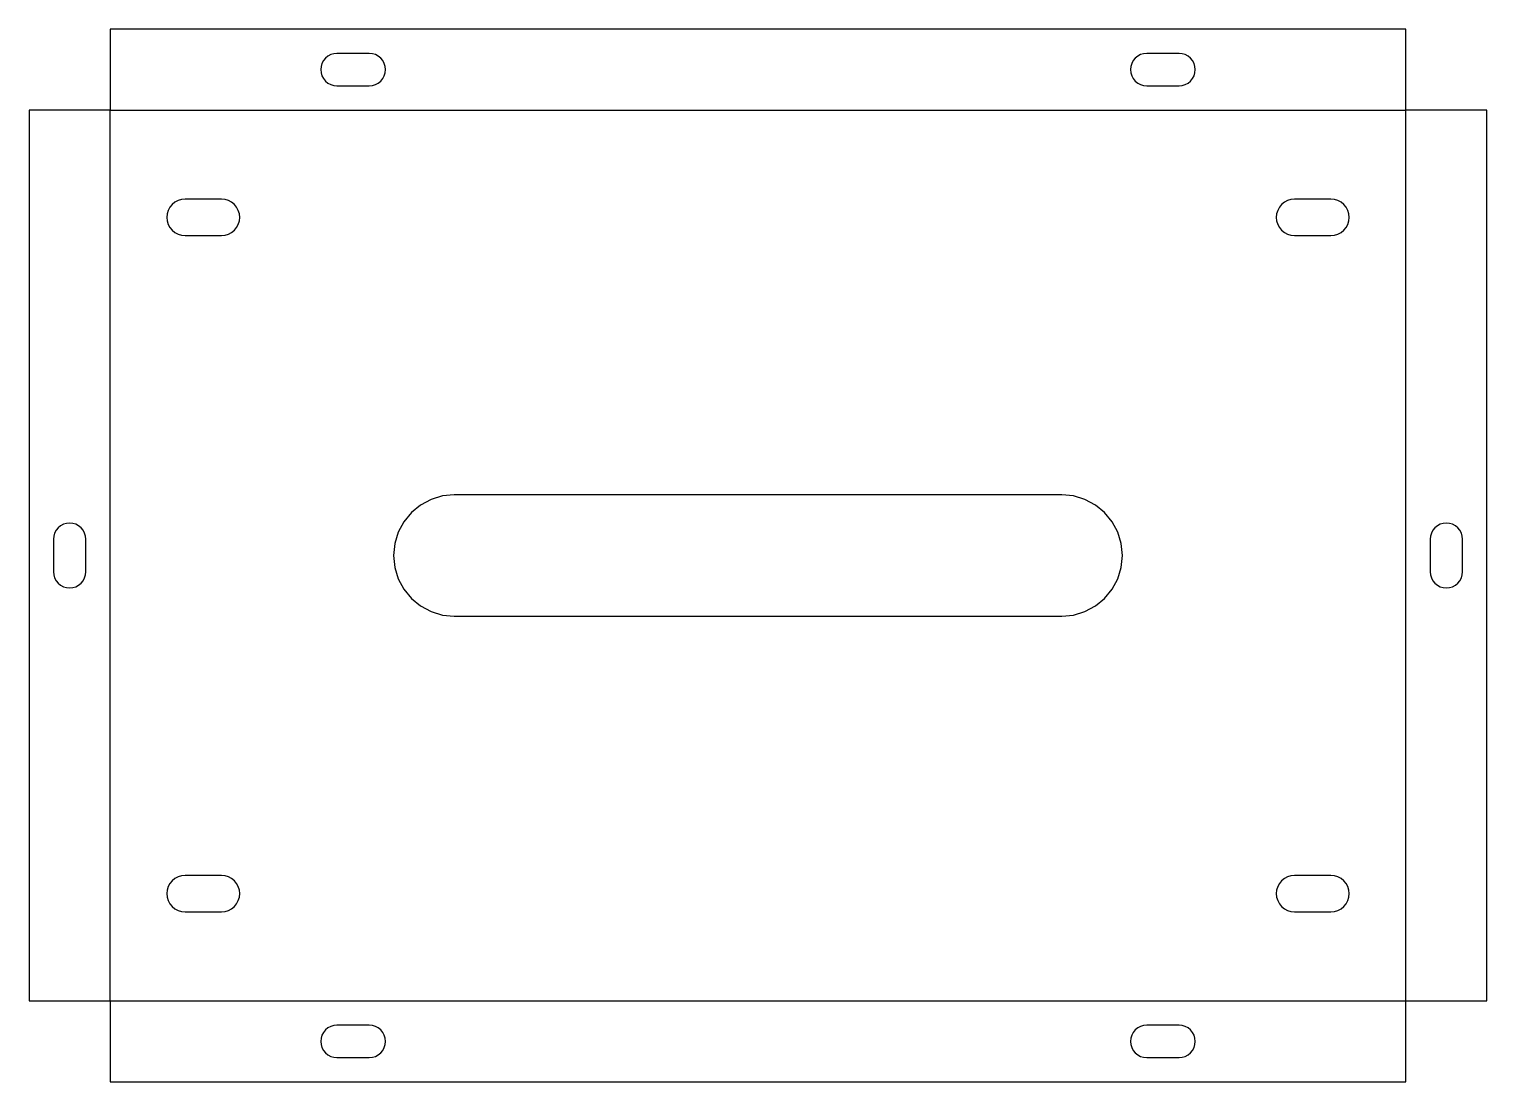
# Model space of a CAD drawing. Header units: millimetres. Extents: x 0 to 360, y 0 to 260.
import ezdxf

# ---------------------------------------------------------------- set-up
doc = ezdxf.new("R2010")
doc.units = ezdxf.units.MM

msp = doc.modelspace()

# ---------------------------------------------------------------- linework, layer by layer
at = {"layer": 'BEND'}
for p, q in [((20, 240), (340, 240)), ((20, 20), (20, 240)), ((340, 20), (340, 240)), ((20, 20), (340, 20))]:
    msp.add_line(p, q, dxfattribs=at)
at = {"layer": 'CUT'}
for p, q in [((340, 260), (20, 260)), ((20, 260), (20, 240)), ((340, 240), (340, 260)), ((72.67, 252.22), (72.3, 251.53)), ((73.17, 252.83), (72.67, 252.22)), ((73.78, 253.33), (73.17, 252.83)), ((74.47, 253.7), (73.78, 253.33)), ((75.22, 253.92), (74.47, 253.7)), ((76, 254), (75.22, 253.92)), ((84, 254), (76, 254)), ((84.78, 253.92), (84, 254)), ((85.53, 253.7), (84.78, 253.92)), ((86.22, 253.33), (85.53, 253.7)), ((86.83, 252.83), (86.22, 253.33)), ((87.33, 252.22), (86.83, 252.83)), ((87.7, 251.53), (87.33, 252.22)), ((272.67, 252.22), (272.3, 251.53)), ((273.17, 252.83), (272.67, 252.22)), ((273.78, 253.33), (273.17, 252.83)), ((274.47, 253.7), (273.78, 253.33)), ((275.22, 253.92), (274.47, 253.7)), ((276, 254), (275.22, 253.92)), ((284, 254), (276, 254)), ((284.78, 253.92), (284, 254)), ((285.53, 253.7), (284.78, 253.92)), ((286.22, 253.33), (285.53, 253.7)), ((286.83, 252.83), (286.22, 253.33)), ((287.33, 252.22), (286.83, 252.83)), ((287.7, 251.53), (287.33, 252.22)), ((72.08, 250.78), (72, 250)), ((72, 250), (72.08, 249.22)), ((72, 250), (72, 250)), ((72.3, 251.53), (72.08, 250.78)), ((72.08, 249.22), (72.3, 248.47)), ((72.3, 248.47), (72.67, 247.78)), ((87.33, 247.78), (87.7, 248.47)), ((87.92, 250.78), (87.7, 251.53)), ((87.7, 248.47), (87.92, 249.22)), ((88, 250), (87.92, 250.78)), ((87.92, 249.22), (88, 250)), ((88, 250), (88, 250)), ((272.08, 250.78), (272, 250)), ((272, 250), (272.08, 249.22)), ((272, 250), (272, 250)), ((272.3, 251.53), (272.08, 250.78)), ((272.08, 249.22), (272.3, 248.47)), ((272.3, 248.47), (272.67, 247.78)), ((287.33, 247.78), (287.7, 248.47)), ((287.92, 250.78), (287.7, 251.53)), ((287.7, 248.47), (287.92, 249.22)), ((288, 250), (287.92, 250.78)), ((287.92, 249.22), (288, 250)), ((288, 250), (288, 250)), ((72.67, 247.78), (73.17, 247.17)), ((73.17, 247.17), (73.78, 246.67)), ((73.78, 246.67), (74.47, 246.3)), ((74.47, 246.3), (75.22, 246.08)), ((75.22, 246.08), (76, 246)), ((76, 246), (84, 246)), ((84, 246), (84.78, 246.08)), ((84.78, 246.08), (85.53, 246.3)), ((85.53, 246.3), (86.22, 246.67)), ((86.22, 246.67), (86.83, 247.17)), ((86.83, 247.17), (87.33, 247.78)), ((272.67, 247.78), (273.17, 247.17)), ((273.17, 247.17), (273.78, 246.67)), ((273.78, 246.67), (274.47, 246.3)), ((274.47, 246.3), (275.22, 246.08)), ((275.22, 246.08), (276, 246)), ((276, 246), (284, 246)), ((284, 246), (284.78, 246.08)), ((284.78, 246.08), (285.53, 246.3)), ((285.53, 246.3), (286.22, 246.67)), ((286.22, 246.67), (286.83, 247.17)), ((286.83, 247.17), (287.33, 247.78)), ((20, 240), (0, 240)), ((0, 240), (0, 20)), ((360, 240), (340, 240)), ((360, 20), (360, 240)), ((34.76, 216), (34.34, 215.22)), ((35.32, 216.68), (34.76, 216)), ((36, 217.24), (35.32, 216.68)), ((36.78, 217.66), (36, 217.24)), ((37.62, 217.91), (36.78, 217.66)), ((38.5, 218), (37.62, 217.91)), ((47.5, 218), (38.5, 218)), ((48.38, 217.91), (47.5, 218)), ((49.22, 217.66), (48.38, 217.91)), ((50, 217.24), (49.22, 217.66)), ((50.68, 216.68), (50, 217.24)), ((51.24, 216), (50.68, 216.68)), ((51.66, 215.22), (51.24, 216)), ((308.76, 216), (308.34, 215.22)), ((309.32, 216.68), (308.76, 216)), ((310, 217.24), (309.32, 216.68)), ((310.78, 217.66), (310, 217.24)), ((311.62, 217.91), (310.78, 217.66)), ((312.5, 218), (311.62, 217.91)), ((321.5, 218), (312.5, 218)), ((322.38, 217.91), (321.5, 218)), ((323.22, 217.66), (322.38, 217.91)), ((324, 217.24), (323.22, 217.66)), ((324.68, 216.68), (324, 217.24)), ((325.24, 216), (324.68, 216.68)), ((325.66, 215.22), (325.24, 216)), ((34.09, 214.38), (34, 213.5)), ((34, 213.5), (34.09, 212.62)), ((34, 213.5), (34, 213.5)), ((34.34, 215.22), (34.09, 214.38)), ((34.09, 212.62), (34.34, 211.78)), ((51.91, 214.38), (51.66, 215.22)), ((51.66, 211.78), (51.91, 212.62)), ((52, 213.5), (51.91, 214.38)), ((51.91, 212.62), (52, 213.5)), ((52, 213.5), (52, 213.5)), ((308.09, 214.38), (308, 213.5)), ((308, 213.5), (308.09, 212.62)), ((308, 213.5), (308, 213.5)), ((308.34, 215.22), (308.09, 214.38)), ((308.09, 212.62), (308.34, 211.78)), ((325.91, 214.38), (325.66, 215.22)), ((325.66, 211.78), (325.91, 212.62)), ((326, 213.5), (325.91, 214.38)), ((325.91, 212.62), (326, 213.5)), ((326, 213.5), (326, 213.5)), ((34.34, 211.78), (34.76, 211)), ((34.76, 211), (35.32, 210.32)), ((35.32, 210.32), (36, 209.76)), ((36, 209.76), (36.78, 209.34)), ((36.78, 209.34), (37.62, 209.09)), ((37.62, 209.09), (38.5, 209)), ((38.5, 209), (47.5, 209)), ((47.5, 209), (48.38, 209.09)), ((48.38, 209.09), (49.22, 209.34)), ((49.22, 209.34), (50, 209.76)), ((50, 209.76), (50.68, 210.32)), ((50.68, 210.32), (51.24, 211)), ((51.24, 211), (51.66, 211.78)), ((308.34, 211.78), (308.76, 211)), ((308.76, 211), (309.32, 210.32)), ((309.32, 210.32), (310, 209.76)), ((310, 209.76), (310.78, 209.34)), ((310.78, 209.34), (311.62, 209.09)), ((311.62, 209.09), (312.5, 209)), ((312.5, 209), (321.5, 209)), ((321.5, 209), (322.38, 209.09)), ((322.38, 209.09), (323.22, 209.34)), ((323.22, 209.34), (324, 209.76)), ((324, 209.76), (324.68, 210.32)), ((324.68, 210.32), (325.24, 211)), ((325.24, 211), (325.66, 211.78)), ((102.07, 144.71), (99.26, 143.86)), ((105, 145), (102.07, 144.71)), ((255, 145), (105, 145)), ((257.93, 144.71), (255, 145)), ((260.74, 143.86), (257.93, 144.71)), ((94.39, 140.61), (92.53, 138.33)), ((96.67, 142.47), (94.39, 140.61)), ((99.26, 143.86), (96.67, 142.47)), ((263.33, 142.47), (260.74, 143.86)), ((265.61, 140.61), (263.33, 142.47)), ((267.47, 138.33), (265.61, 140.61)), ((7.17, 136.83), (6.67, 136.22)), ((7.78, 137.33), (7.17, 136.83)), ((8.47, 137.7), (7.78, 137.33)), ((9.22, 137.92), (8.47, 137.7)), ((10, 138), (9.22, 137.92)), ((10.78, 137.92), (10, 138)), ((10, 138), (10, 138)), ((11.53, 137.7), (10.78, 137.92)), ((12.22, 137.33), (11.53, 137.7)), ((12.83, 136.83), (12.22, 137.33)), ((13.33, 136.22), (12.83, 136.83)), ((92.53, 138.33), (91.14, 135.74)), ((268.86, 135.74), (267.47, 138.33)), ((347.17, 136.83), (346.67, 136.22)), ((347.78, 137.33), (347.17, 136.83)), ((348.47, 137.7), (347.78, 137.33)), ((349.22, 137.92), (348.47, 137.7)), ((350, 138), (349.22, 137.92)), ((350.78, 137.92), (350, 138)), ((350, 138), (350, 138)), ((351.53, 137.7), (350.78, 137.92)), ((352.22, 137.33), (351.53, 137.7)), ((352.83, 136.83), (352.22, 137.33)), ((353.33, 136.22), (352.83, 136.83)), ((6.08, 134.78), (6, 134)), ((6, 134), (6, 126)), ((6.3, 135.53), (6.08, 134.78)), ((6.67, 136.22), (6.3, 135.53)), ((13.7, 135.53), (13.33, 136.22)), ((13.92, 134.78), (13.7, 135.53)), ((14, 134), (13.92, 134.78)), ((14, 126), (14, 134)), ((91.14, 135.74), (90.29, 132.93)), ((269.71, 132.93), (268.86, 135.74)), ((346.08, 134.78), (346, 134)), ((346, 134), (346, 126)), ((346.3, 135.53), (346.08, 134.78)), ((346.67, 136.22), (346.3, 135.53)), ((353.7, 135.53), (353.33, 136.22)), ((353.92, 134.78), (353.7, 135.53)), ((354, 134), (353.92, 134.78)), ((354, 126), (354, 134)), ((90.29, 132.93), (90, 130)), ((90, 130), (90.29, 127.07)), ((90, 130), (90, 130)), ((270, 130), (269.71, 132.93)), ((269.71, 127.07), (270, 130)), ((270, 130), (270, 130)), ((6, 126), (6.08, 125.22)), ((13.92, 125.22), (14, 126)), ((90.29, 127.07), (91.14, 124.26)), ((268.86, 124.26), (269.71, 127.07)), ((346, 126), (346.08, 125.22)), ((353.92, 125.22), (354, 126)), ((6.08, 125.22), (6.3, 124.47)), ((6.3, 124.47), (6.67, 123.78)), ((6.67, 123.78), (7.17, 123.17)), ((7.17, 123.17), (7.78, 122.67)), ((7.78, 122.67), (8.47, 122.3)), ((11.53, 122.3), (12.22, 122.67)), ((12.22, 122.67), (12.83, 123.17)), ((12.83, 123.17), (13.33, 123.78)), ((13.33, 123.78), (13.7, 124.47)), ((13.7, 124.47), (13.92, 125.22)), ((91.14, 124.26), (92.53, 121.67)), ((267.47, 121.67), (268.86, 124.26)), ((346.08, 125.22), (346.3, 124.47)), ((346.3, 124.47), (346.67, 123.78)), ((346.67, 123.78), (347.17, 123.17)), ((347.17, 123.17), (347.78, 122.67)), ((347.78, 122.67), (348.47, 122.3)), ((351.53, 122.3), (352.22, 122.67)), ((352.22, 122.67), (352.83, 123.17)), ((352.83, 123.17), (353.33, 123.78)), ((353.33, 123.78), (353.7, 124.47)), ((353.7, 124.47), (353.92, 125.22)), ((8.47, 122.3), (9.22, 122.08)), ((9.22, 122.08), (10, 122)), ((10, 122), (10.78, 122.08)), ((10, 122), (10, 122)), ((10.78, 122.08), (11.53, 122.3)), ((92.53, 121.67), (94.39, 119.39)), ((94.39, 119.39), (96.67, 117.53)), ((263.33, 117.53), (265.61, 119.39)), ((265.61, 119.39), (267.47, 121.67)), ((348.47, 122.3), (349.22, 122.08)), ((349.22, 122.08), (350, 122)), ((350, 122), (350.78, 122.08)), ((350, 122), (350, 122)), ((350.78, 122.08), (351.53, 122.3)), ((96.67, 117.53), (99.26, 116.14)), ((99.26, 116.14), (102.07, 115.29)), ((102.07, 115.29), (105, 115)), ((255, 115), (257.93, 115.29)), ((257.93, 115.29), (260.74, 116.14)), ((260.74, 116.14), (263.33, 117.53)), ((105, 115), (255, 115)), ((36.78, 50.66), (36, 50.24)), ((37.62, 50.91), (36.78, 50.66)), ((38.5, 51), (37.62, 50.91)), ((47.5, 51), (38.5, 51)), ((48.38, 50.91), (47.5, 51)), ((49.22, 50.66), (48.38, 50.91)), ((50, 50.24), (49.22, 50.66)), ((310.78, 50.66), (310, 50.24)), ((311.62, 50.91), (310.78, 50.66)), ((312.5, 51), (311.62, 50.91)), ((321.5, 51), (312.5, 51)), ((322.38, 50.91), (321.5, 51)), ((323.22, 50.66), (322.38, 50.91)), ((324, 50.24), (323.22, 50.66)), ((34.09, 47.38), (34, 46.5)), ((34.34, 48.22), (34.09, 47.38)), ((34.76, 49), (34.34, 48.22)), ((35.32, 49.68), (34.76, 49)), ((36, 50.24), (35.32, 49.68)), ((50.68, 49.68), (50, 50.24)), ((51.24, 49), (50.68, 49.68)), ((51.66, 48.22), (51.24, 49)), ((51.91, 47.38), (51.66, 48.22)), ((52, 46.5), (51.91, 47.38)), ((308.09, 47.38), (308, 46.5)), ((308.34, 48.22), (308.09, 47.38)), ((308.76, 49), (308.34, 48.22)), ((309.32, 49.68), (308.76, 49)), ((310, 50.24), (309.32, 49.68)), ((324.68, 49.68), (324, 50.24)), ((325.24, 49), (324.68, 49.68)), ((325.66, 48.22), (325.24, 49)), ((325.91, 47.38), (325.66, 48.22)), ((326, 46.5), (325.91, 47.38)), ((34, 46.5), (34.09, 45.62)), ((34, 46.5), (34, 46.5)), ((34.09, 45.62), (34.34, 44.78)), ((34.34, 44.78), (34.76, 44)), ((34.76, 44), (35.32, 43.32)), ((35.32, 43.32), (36, 42.76)), ((50, 42.76), (50.68, 43.32)), ((50.68, 43.32), (51.24, 44)), ((51.24, 44), (51.66, 44.78)), ((51.66, 44.78), (51.91, 45.62)), ((51.91, 45.62), (52, 46.5)), ((52, 46.5), (52, 46.5)), ((308, 46.5), (308.09, 45.62)), ((308, 46.5), (308, 46.5)), ((308.09, 45.62), (308.34, 44.78)), ((308.34, 44.78), (308.76, 44)), ((308.76, 44), (309.32, 43.32)), ((309.32, 43.32), (310, 42.76)), ((324, 42.76), (324.68, 43.32)), ((324.68, 43.32), (325.24, 44)), ((325.24, 44), (325.66, 44.78)), ((325.66, 44.78), (325.91, 45.62)), ((325.91, 45.62), (326, 46.5)), ((326, 46.5), (326, 46.5)), ((36, 42.76), (36.78, 42.34)), ((36.78, 42.34), (37.62, 42.09)), ((37.62, 42.09), (38.5, 42)), ((38.5, 42), (47.5, 42)), ((47.5, 42), (48.38, 42.09)), ((48.38, 42.09), (49.22, 42.34)), ((49.22, 42.34), (50, 42.76)), ((310, 42.76), (310.78, 42.34)), ((310.78, 42.34), (311.62, 42.09)), ((311.62, 42.09), (312.5, 42)), ((312.5, 42), (321.5, 42)), ((321.5, 42), (322.38, 42.09)), ((322.38, 42.09), (323.22, 42.34)), ((323.22, 42.34), (324, 42.76)), ((0, 20), (20, 20)), ((20, 20), (20, 0)), ((340, 0), (340, 20)), ((340, 20), (360, 20)), ((72.3, 11.53), (72.08, 10.78)), ((72.67, 12.22), (72.3, 11.53)), ((73.17, 12.83), (72.67, 12.22)), ((73.78, 13.33), (73.17, 12.83)), ((74.47, 13.7), (73.78, 13.33)), ((75.22, 13.92), (74.47, 13.7)), ((76, 14), (75.22, 13.92)), ((84, 14), (76, 14)), ((84.78, 13.92), (84, 14)), ((85.53, 13.7), (84.78, 13.92)), ((86.22, 13.33), (85.53, 13.7)), ((86.83, 12.83), (86.22, 13.33)), ((87.33, 12.22), (86.83, 12.83)), ((87.7, 11.53), (87.33, 12.22)), ((87.92, 10.78), (87.7, 11.53)), ((272.3, 11.53), (272.08, 10.78)), ((272.67, 12.22), (272.3, 11.53)), ((273.17, 12.83), (272.67, 12.22)), ((273.78, 13.33), (273.17, 12.83)), ((274.47, 13.7), (273.78, 13.33)), ((275.22, 13.92), (274.47, 13.7)), ((276, 14), (275.22, 13.92)), ((284, 14), (276, 14)), ((284.78, 13.92), (284, 14)), ((285.53, 13.7), (284.78, 13.92)), ((286.22, 13.33), (285.53, 13.7)), ((286.83, 12.83), (286.22, 13.33)), ((287.33, 12.22), (286.83, 12.83)), ((287.7, 11.53), (287.33, 12.22)), ((287.92, 10.78), (287.7, 11.53)), ((72.08, 10.78), (72, 10)), ((72, 10), (72.08, 9.22)), ((72, 10), (72, 10)), ((72.08, 9.22), (72.3, 8.47)), ((72.3, 8.47), (72.67, 7.78)), ((72.67, 7.78), (73.17, 7.17)), ((86.83, 7.17), (87.33, 7.78)), ((87.33, 7.78), (87.7, 8.47)), ((87.7, 8.47), (87.92, 9.22)), ((88, 10), (87.92, 10.78)), ((87.92, 9.22), (88, 10)), ((88, 10), (88, 10)), ((272.08, 10.78), (272, 10)), ((272, 10), (272.08, 9.22)), ((272, 10), (272, 10)), ((272.08, 9.22), (272.3, 8.47)), ((272.3, 8.47), (272.67, 7.78)), ((272.67, 7.78), (273.17, 7.17)), ((286.83, 7.17), (287.33, 7.78)), ((287.33, 7.78), (287.7, 8.47)), ((287.7, 8.47), (287.92, 9.22)), ((288, 10), (287.92, 10.78)), ((287.92, 9.22), (288, 10)), ((288, 10), (288, 10)), ((73.17, 7.17), (73.78, 6.67)), ((73.78, 6.67), (74.47, 6.3)), ((74.47, 6.3), (75.22, 6.08)), ((75.22, 6.08), (76, 6)), ((76, 6), (84, 6)), ((84, 6), (84.78, 6.08)), ((84.78, 6.08), (85.53, 6.3)), ((85.53, 6.3), (86.22, 6.67)), ((86.22, 6.67), (86.83, 7.17)), ((273.17, 7.17), (273.78, 6.67)), ((273.78, 6.67), (274.47, 6.3)), ((274.47, 6.3), (275.22, 6.08)), ((275.22, 6.08), (276, 6)), ((276, 6), (284, 6)), ((284, 6), (284.78, 6.08)), ((284.78, 6.08), (285.53, 6.3)), ((285.53, 6.3), (286.22, 6.67)), ((286.22, 6.67), (286.83, 7.17)), ((20, 0), (340, 0))]:
    msp.add_line(p, q, dxfattribs=at)

doc.saveas('drawing.dxf')
